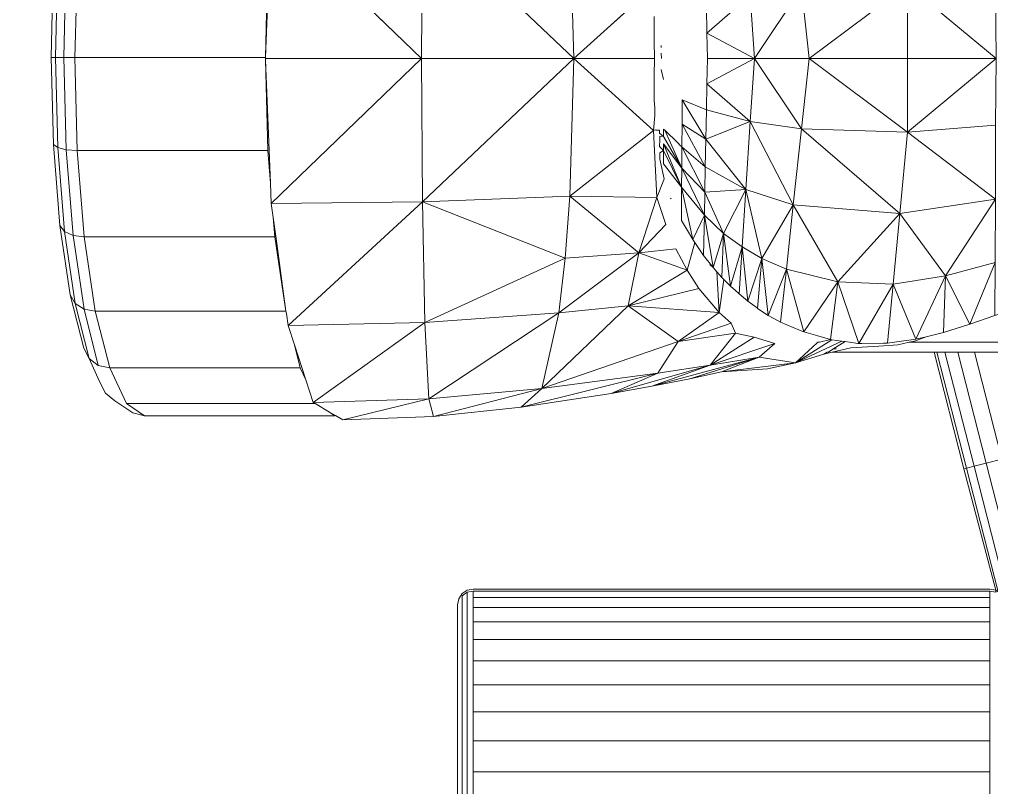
# Model space of a CAD drawing. Header units: centimetres. Extents: x -48696 to 156237, y -5617 to 29024.
# Drawn here: x 88706.5 to 88713.12, y 12976.26 to 12981.5 of the extents above; entities that cross this region are included whole.
import ezdxf

# ---------------------------------------------------------------- set-up
doc = ezdxf.new("R2010")
doc.units = ezdxf.units.CM
doc.layers.add('Moveis', color=1, linetype='Continuous', lineweight=9)
doc.layers.add('Parede Baixa', color=5, linetype='Continuous', lineweight=50)
doc.layers.add('Piso', color=55, linetype='Continuous')

# ---------------------------------------------------------------- blocks, each defined once
blk = doc.blocks.new('o')
at = {"layer": 'Moveis'}
for p, q in [((12559.6265, 3259.6549), (12559.5928, 3260.484)), ((12559.6116, 3260.2485), (12559.6265, 3259.6549)), ((12560.9959, 3259.6551), (12560.9819, 3260.2111)), ((12557.0976, 3259.7316), (12557.0985, 3259.7198)), ((12557.0949, 3259.6499), (12557.0973, 3259.6824)), ((12559.6262, 3259.641), (12559.6265, 3259.6499)), ((12559.6265, 3259.6499), (12559.6265, 3259.6549)), ((12560.9815, 3259.0995), (12560.9959, 3259.6551)), ((12559.5943, 3258.8516), (12559.6262, 3259.641)), ((12559.6262, 3259.641), (12559.6112, 3259.0615)), ((12557.0822, 3259.5158), (12557.0985, 3259.5799)), ((12557.1416, 3259.3825), (12557.1429, 3259.4344)), ((12557.1429, 3259.4344), (12557.1431, 3259.4443)), ((12557.1393, 3259.334), (12557.1416, 3259.3825)), ((12557.1386, 3259.2842), (12557.1393, 3259.334)), ((12560.9398, 3258.5819), (12560.9815, 3259.0995)), ((12559.6112, 3259.0615), (12559.5943, 3258.8516)), ((12557.0819, 3258.8727), (12557.079, 3258.8801)), ((12559.5943, 3258.8516), (12559.5891, 3258.7229)), ((12557.034, 3258.7523), (12557.0373, 3258.7573)), ((12559.5891, 3258.7229), (12559.5767, 3258.6327)), ((12559.5581, 3258.498), (12559.5767, 3258.6327)), ((12559.5767, 3258.6327), (12559.5667, 3258.5089)), ((12560.8736, 3258.1378), (12560.9398, 3258.5819)), ((12559.5667, 3258.5089), (12559.496, 3258.0346)), ((12559.496, 3258.0346), (12559.5581, 3258.498)), ((12556.7414, 3258.285), (12556.7098, 3258.249)), ((12556.7663, 3258.3134), (12556.7414, 3258.285)), ((12556.7663, 3258.3134), (12556.7879, 3258.3331)), ((12560.7875, 3257.7974), (12560.8736, 3258.1378)), ((12559.496, 3258.0346), (12559.492, 3258.0189)), ((12559.492, 3258.0189), (12559.4814, 3257.9417)), ((12559.4814, 3257.9417), (12559.4416, 3257.8195)), ((12555.4038, 3257.8706), (12555.4803, 3257.8424)), ((12555.4803, 3257.8424), (12555.5125, 3257.8355)), ((12555.5125, 3257.8355), (12555.5848, 3257.8199)), ((12555.5848, 3257.8199), (12555.7066, 3257.8106)), ((12555.7066, 3257.8106), (12555.8866, 3257.8005)), ((12555.8866, 3257.8005), (12556.0048, 3257.7716)), ((12555.9794, 3257.7947), (12555.9824, 3257.7933)), ((12556.002, 3257.7922), (12555.9824, 3257.7933)), ((12559.3687, 3257.5958), (12559.4416, 3257.8195)), ((12559.4416, 3257.8195), (12559.404, 3257.671)), ((12560.7875, 3257.7974), (12560.7526, 3257.731)), ((12554.9713, 3257.7716), (12555.0957, 3257.7716)), ((12555.0957, 3257.7716), (12555.2026, 3257.7716)), ((12555.1638, 3257.027), (12555.3537, 3257.7716)), ((12555.2026, 3257.7716), (12555.2846, 3257.7716)), ((12555.2846, 3257.7716), (12555.3362, 3257.7716)), ((12555.3362, 3257.7716), (12555.3537, 3257.7716)), ((12555.3537, 3257.7716), (12556.0048, 3257.7716)), ((12556.0048, 3257.7716), (12556.0576, 3257.7588)), ((12556.0296, 3257.7716), (12556.0362, 3257.7716)), ((12556.0576, 3257.7588), (12556.2404, 3257.7047)), ((12560.6872, 3257.5838), (12560.7526, 3257.731)), ((12556.2404, 3257.7047), (12556.4193, 3257.666)), ((12556.4193, 3257.666), (12556.7118, 3257.6462)), ((12559.404, 3257.671), (12559.3687, 3257.5958)), ((12556.7118, 3257.6462), (12556.9156, 3257.6013)), ((12557.1581, 3257.5544), (12556.9156, 3257.6013)), ((12559.3687, 3257.5958), (12559.3212, 3257.45)), ((12557.4167, 3257.5082), (12557.1581, 3257.5544)), ((12560.6488, 3257.5098), (12560.6872, 3257.5838)), ((12557.9917, 3257.42), (12557.4167, 3257.5082)), ((12560.5881, 3257.4603), (12560.6488, 3257.5098)), ((12558.5531, 3257.3604), (12557.9917, 3257.42)), ((12559.309, 3257.443), (12559.2164, 3257.389)), ((12559.3212, 3257.45), (12559.309, 3257.443)), ((12560.4742, 3257.3839), (12560.5881, 3257.4603)), ((12559.131, 3257.3391), (12558.5531, 3257.3604)), ((12559.1797, 3257.3675), (12559.131, 3257.3391)), ((12559.1797, 3257.3675), (12559.2164, 3257.389)), ((12559.182, 3257.3659), (12559.1797, 3257.3675)), ((12559.2164, 3257.389), (12559.182, 3257.3659)), ((12559.182, 3257.3659), (12560.0237, 3257.3659)), ((12560.0237, 3257.3659), (12560.055, 3257.3659)), ((12560.055, 3257.3659), (12560.3996, 3257.3659)), ((12560.4742, 3257.3839), (12560.3996, 3257.3659)), ((12554.9603, 3256.2502), (12555.1638, 3257.027)), ((12554.9603, 3256.2502), (12554.9986, 3256.2579)), ((12554.9986, 3256.2579), (12558.2986, 3256.2579)), ((12558.2986, 3256.2579), (12558.3368, 3256.2502)), ((12558.3368, 3256.2502), (12558.3693, 3256.2285)), ((12558.3368, 3256.237), (12558.3368, 3256.1974)), ((12558.3368, 3256.1974), (12558.3368, 3256.1321)), ((12558.3693, 3256.2285), (12558.391, 3256.196)), ((12558.3693, 3256.2154), (12558.3693, 3256.1764)), ((12558.3693, 3256.1764), (12558.3693, 3256.1119)), ((12558.391, 3256.196), (12558.3986, 3256.1577)), ((12558.3368, 3256.1321), (12558.3368, 3256.0422)), ((12558.3693, 3256.1119), (12558.3693, 3256.0231)), ((12558.3986, 3252.9781), (12558.3986, 3256.1577)), ((12558.3368, 3256.0422), (12558.3368, 3255.9289)), ((12558.3693, 3256.0231), (12558.3693, 3255.9114)), ((12558.3368, 3255.9289), (12558.3368, 3255.7943)), ((12558.3693, 3255.9114), (12558.3693, 3255.7784)), ((12558.3368, 3255.7943), (12558.3368, 3255.6403)), ((12558.3693, 3255.7784), (12558.3693, 3255.6264)), ((12558.3368, 3255.6403), (12558.3368, 3255.4693)), ((12558.3693, 3255.6264), (12558.3693, 3255.4577)), ((12558.3368, 3255.4693), (12558.3368, 3255.2842)), ((12558.3693, 3255.4577), (12558.3693, 3255.2749)), ((12558.3368, 3255.2842), (12558.3368, 3255.0878)), ((12558.3693, 3255.2749), (12558.3693, 3255.081)), ((12558.3368, 3255.0878), (12558.3368, 3254.8831)), ((12558.3693, 3255.081), (12558.3693, 3254.8791))]:
    blk.add_line(p, q, dxfattribs=at)
for points, invisible_edges in [([(12560.9819, 3260.2111), (12561.0428, 3264.449), (12560.9959, 3259.6551)], 3), ([(12559.5891, 3260.5769), (12559.6265, 3259.6499), (12558.6294, 3259.6499)], 1), ([(12559.6265, 3259.6499), (12559.5891, 3260.5769), (12559.5928, 3260.484)], 13), ([(12559.6265, 3259.6499), (12559.5928, 3260.484), (12559.6265, 3259.6549)], 1), ([(12560.8292, 3260.2485), (12559.6265, 3259.6549), (12559.6116, 3260.2485)], 1), ([(12559.6265, 3259.6549), (12560.8292, 3260.2485), (12560.8441, 3259.6549)], 1), ([(12560.9004, 3260.2439), (12560.8441, 3259.6549), (12560.8292, 3260.2485)], 1), ([(12560.8441, 3259.6549), (12560.9004, 3260.2439), (12560.9152, 3259.6549)], 1), ([(12560.954, 3260.2307), (12560.9152, 3259.6549), (12560.9004, 3260.2439)], 1), ([(12560.9152, 3259.6549), (12560.954, 3260.2307), (12560.9685, 3259.655)], 1), ([(12560.9819, 3260.2111), (12560.9685, 3259.655), (12560.954, 3260.2307)], 1), ([(12560.9685, 3259.655), (12560.9819, 3260.2111), (12560.9959, 3259.6551)], 1), ([(12557.1416, 3259.9173), (12557.1459, 3260.1096), (12557.1429, 3259.8653)], 3), ([(12557.6556, 3259.6499), (12557.1429, 3259.8653), (12557.1459, 3260.1096)], 3), ([(12557.6556, 3259.6499), (12557.1427, 3259.8144), (12557.1429, 3259.8653)], 13), ([(12557.6556, 3259.6499), (12557.1417, 3259.7278), (12557.1427, 3259.8144)], 13), ([(12557.6556, 3259.6499), (12557.1412, 3259.6825), (12557.1417, 3259.7245)], 13), ([(12557.6556, 3259.6499), (12557.1417, 3259.7245), (12557.1417, 3259.7278)], 13), ([(12557.1412, 3259.6781), (12557.6556, 3259.6499), (12557.1408, 3259.6499)], 1), ([(12557.6556, 3259.6499), (12557.1412, 3259.6216), (12557.1408, 3259.6499)], 1), ([(12557.6556, 3259.6499), (12557.1412, 3259.6781), (12557.1412, 3259.6825)], 13), ([(12557.1412, 3259.6216), (12557.6556, 3259.6499), (12557.1412, 3259.6172)], 3), ([(12557.1412, 3259.6172), (12557.6556, 3259.6499), (12557.1417, 3259.5719)], 3), ([(12557.1417, 3259.5719), (12557.6556, 3259.6499), (12557.1422, 3259.5303)], 3), ([(12557.1422, 3259.5303), (12557.6556, 3259.6499), (12557.1427, 3259.4853)], 3), ([(12557.1427, 3259.4853), (12557.6556, 3259.6499), (12557.1431, 3259.4443)], 3), ([(12557.1431, 3259.4443), (12557.6556, 3259.6499), (12557.1459, 3259.1901)], 13), ([(12559.6265, 3259.6499), (12559.5891, 3258.7229), (12558.6294, 3259.6499)], 1), ([(12559.5891, 3258.7229), (12559.6265, 3259.6499), (12559.5943, 3258.8516)], 3), ([(12559.5943, 3258.8516), (12559.6265, 3259.6499), (12559.6262, 3259.641)], 1), ([(12560.8288, 3259.0615), (12559.6262, 3259.641), (12559.6265, 3259.6499)], 13), ([(12560.8288, 3259.0615), (12559.6265, 3259.6499), (12559.6265, 3259.6549)], 13), ([(12560.8288, 3259.0615), (12559.6265, 3259.6549), (12560.8441, 3259.6549)], 1), ([(12560.8441, 3259.6549), (12560.9, 3259.0662), (12560.8288, 3259.0615)], 1), ([(12560.9, 3259.0662), (12560.8441, 3259.6549), (12560.9152, 3259.6549)], 1), ([(12560.9152, 3259.6549), (12560.9536, 3259.0795), (12560.9, 3259.0662)], 1), ([(12560.9536, 3259.0795), (12560.9152, 3259.6549), (12560.9685, 3259.655)], 1), ([(12560.9685, 3259.655), (12560.9815, 3259.0995), (12560.9536, 3259.0795)], 1), ([(12560.9815, 3259.0995), (12560.9685, 3259.655), (12560.9959, 3259.6551)], 1), ([(12561.0428, 3251.4871), (12560.9815, 3259.0995), (12560.9959, 3259.6551)], 13), ([(12559.6262, 3259.641), (12560.8288, 3259.0615), (12559.6112, 3259.0615)], 1), ([(12557.1459, 3259.1901), (12557.1416, 3259.3825), (12557.1429, 3259.4344)], 13), ([(12557.1459, 3259.1901), (12557.1429, 3259.4344), (12557.1431, 3259.4443)], 13), ([(12557.1459, 3259.1901), (12557.1393, 3259.334), (12557.1416, 3259.3825)], 13), ([(12557.1393, 3259.334), (12557.1459, 3259.1901), (12557.1386, 3259.2842)], 1), ([(12556.9663, 3258.9486), (12556.9901, 3259.1081), (12557.0748, 3259.1903)], 1), ([(12557.0748, 3259.1903), (12557.0832, 3259.1504), (12556.9663, 3258.9486)], 1), ([(12557.0832, 3259.1504), (12557.0748, 3259.1903), (12557.083, 3259.1984)], 1), ([(12557.1086, 3259.171), (12557.1072, 3259.1519), (12557.0832, 3259.1504)], 1), ([(12557.1072, 3259.1519), (12557.1086, 3259.171), (12557.1074, 3259.1292)], 3), ([(12557.1074, 3259.1292), (12557.1086, 3259.171), (12557.1078, 3259.0872)], 3), ([(12557.1323, 3259.1902), (12557.1086, 3259.171), (12557.1083, 3259.1902)], 1), ([(12557.1252, 3258.7613), (12557.1323, 3259.1902), (12557.1459, 3259.1901)], 3), ([(12557.1459, 3259.1901), (12557.1323, 3259.1902), (12557.1358, 3259.193)], 1), ([(12556.9757, 3259.0941), (12556.9663, 3258.9486), (12556.9653, 3259.084)], 1), ([(12556.9663, 3258.9486), (12556.9757, 3259.0941), (12556.9901, 3259.1081)], 13), ([(12557.1078, 3259.0872), (12557.1055, 3259.0459), (12557.0834, 3259.0621)], 1), ([(12557.1055, 3259.0459), (12557.1078, 3259.0872), (12557.1056, 3259.0049)], 3), ([(12560.9398, 3258.5819), (12560.9536, 3259.0795), (12560.9815, 3259.0995)], 1), ([(12561.0428, 3251.4871), (12560.9398, 3258.5819), (12560.9815, 3259.0995)], 13), ([(12560.7842, 3258.5089), (12559.5943, 3258.8516), (12559.6112, 3259.0615)], 13), ([(12560.7842, 3258.5089), (12559.6112, 3259.0615), (12560.8288, 3259.0615)], 1), ([(12560.8288, 3259.0615), (12560.8558, 3258.5179), (12560.7842, 3258.5089)], 1), ([(12560.8558, 3258.5179), (12560.8288, 3259.0615), (12560.9, 3259.0662)], 1), ([(12560.9, 3259.0662), (12560.9104, 3258.5435), (12560.8558, 3258.5179)], 1), ([(12560.9104, 3258.5435), (12560.9, 3259.0662), (12560.9536, 3259.0795)], 1), ([(12560.9536, 3259.0795), (12560.9398, 3258.5819), (12560.9104, 3258.5435)], 1), ([(12557.1056, 3259.0049), (12557.0819, 3258.8727), (12557.079, 3258.8801)], 1), ([(12557.0819, 3258.8727), (12557.1056, 3259.0049), (12557.1252, 3258.7613)], 3), ([(12560.7842, 3258.5089), (12559.5891, 3258.7229), (12559.5943, 3258.8516)], 13), ([(12556.9671, 3258.8268), (12556.9366, 3258.5596), (12556.8964, 3258.4921)], 1), ([(12556.9366, 3258.5596), (12556.9671, 3258.8268), (12556.9686, 3258.6132)], 1), ([(12558.6236, 3258.7325), (12559.492, 3258.0189), (12559.4814, 3257.9417)], 1), ([(12559.492, 3258.0189), (12558.6236, 3258.7325), (12559.5891, 3258.7229)], 13), ([(12559.5581, 3258.498), (12559.5891, 3258.7229), (12559.5767, 3258.6327)], 1), ([(12560.7842, 3258.5089), (12559.5767, 3258.6327), (12559.5891, 3258.7229)], 13), ([(12556.8217, 3258.6475), (12556.8833, 3258.4731), (12556.8265, 3258.391)], 1), ([(12556.8833, 3258.4731), (12556.8217, 3258.6475), (12556.8964, 3258.4921)], 1), ([(12559.5767, 3258.6327), (12560.7842, 3258.5089), (12559.5667, 3258.5089)], 1), ([(12556.6986, 3258.5309), (12556.6782, 3258.2174), (12556.655, 3258.1941)], 1), ([(12556.6782, 3258.2174), (12556.6986, 3258.5309), (12556.6983, 3258.2376)], 3), ([(12556.6983, 3258.2376), (12556.6986, 3258.5309), (12556.7098, 3258.249)], 1), ([(12556.7663, 3258.3134), (12556.7098, 3258.249), (12556.6986, 3258.5309)], 1), ([(12560.8419, 3258.0836), (12560.8558, 3258.5179), (12560.9104, 3258.5435)], 1), ([(12560.9104, 3258.5435), (12560.8736, 3258.1378), (12560.8419, 3258.0836)], 1), ([(12560.8736, 3258.1378), (12560.9104, 3258.5435), (12560.9398, 3258.5819)], 1), ([(12561.0428, 3251.4871), (12560.8736, 3258.1378), (12560.9398, 3258.5819)], 13), ([(12556.8567, 3258.1784), (12556.8265, 3258.391), (12556.8833, 3258.4731)], 13), ([(12556.8567, 3258.1784), (12556.8833, 3258.4731), (12556.9328, 3258.2971)], 1), ([(12559.492, 3258.0189), (12559.5581, 3258.498), (12559.496, 3258.0346)], 1), ([(12559.5667, 3258.5089), (12560.7136, 3258.0346), (12559.496, 3258.0346)], 1), ([(12560.7136, 3258.0346), (12559.5667, 3258.5089), (12560.7842, 3258.5089)], 1), ([(12560.7842, 3258.5089), (12560.7857, 3258.0473), (12560.7136, 3258.0346)], 1), ([(12560.7857, 3258.0473), (12560.7842, 3258.5089), (12560.8558, 3258.5179)], 1), ([(12560.8558, 3258.5179), (12560.8419, 3258.0836), (12560.7857, 3258.0473)], 1), ([(12556.655, 3258.1941), (12556.6, 3258.145), (12556.5806, 3258.4451)], 1), ([(12556.5432, 3258.0983), (12556.482, 3258.0522), (12556.4539, 3258.3705)], 1), ([(12556.8567, 3258.1784), (12556.7663, 3258.3134), (12556.8265, 3258.391)], 13), ([(12556.2981, 3258.3025), (12556.215, 3257.9134), (12556.1859, 3257.9012)], 1), ([(12556.215, 3257.9134), (12556.2981, 3258.3025), (12556.2541, 3257.93)], 3), ([(12556.2541, 3257.93), (12556.2981, 3258.3025), (12556.3346, 3257.9639)], 1), ([(12556.2981, 3258.3025), (12556.3813, 3257.9896), (12556.3346, 3257.9639)], 3), ([(12556.3813, 3257.9896), (12556.2981, 3258.3025), (12556.4135, 3258.0073)], 1), ([(12556.7098, 3258.249), (12556.7663, 3258.3134), (12556.7414, 3258.285)], 1), ([(12556.7277, 3258.0247), (12556.7098, 3258.249), (12556.7414, 3258.285)], 1), ([(12556.7414, 3258.285), (12556.8567, 3258.1784), (12556.7277, 3258.0247)], 1), ([(12556.8567, 3258.1784), (12556.7414, 3258.285), (12556.7663, 3258.3134)], 13), ([(12555.2809, 3258.2606), (12555.4038, 3257.8706), (12555.2938, 3257.8971)], 1), ([(12555.4038, 3257.8706), (12555.2809, 3258.2606), (12555.47, 3257.8546)], 1), ([(12555.9692, 3258.2218), (12555.8419, 3257.8281), (12555.8341, 3257.827)], 1), ([(12555.8419, 3257.8281), (12555.9692, 3258.2218), (12555.8946, 3257.8355)], 3), ([(12555.8946, 3257.8355), (12555.9692, 3258.2218), (12555.9232, 3257.8395)], 3), ([(12555.9232, 3257.8395), (12555.9692, 3258.2218), (12555.9443, 3257.8425)], 3), ([(12555.9443, 3257.8425), (12555.9692, 3258.2218), (12556.0074, 3257.8514)], 3), ([(12556.0074, 3257.8514), (12555.9692, 3258.2218), (12556.0153, 3257.8526)], 1), ([(12555.9692, 3258.2218), (12556.0961, 3257.8756), (12556.0153, 3257.8526)], 1), ([(12556.0961, 3257.8756), (12555.9692, 3258.2218), (12556.1859, 3257.9012)], 1), ([(12556.7098, 3258.249), (12556.7277, 3258.0247), (12556.6983, 3258.2376)], 1), ([(12555.6153, 3258.2078), (12555.6063, 3257.8355), (12555.47, 3257.8546)], 1), ([(12555.6063, 3257.8355), (12555.6153, 3258.2078), (12555.651, 3257.8292)], 1), ([(12555.8341, 3257.827), (12555.651, 3257.8292), (12555.6153, 3258.2078)], 1), ([(12556.6, 3258.145), (12556.655, 3258.1941), (12556.6228, 3258.1654)], 1), ([(12556.482, 3258.0522), (12556.5432, 3258.0983), (12556.485, 3258.0545)], 3), ([(12556.485, 3258.0545), (12556.5432, 3258.0983), (12556.5146, 3258.0767)], 1), ([(12560.7875, 3257.7974), (12560.8419, 3258.0836), (12560.8736, 3258.1378)], 1), ([(12561.0428, 3251.4871), (12560.7875, 3257.7974), (12560.8736, 3258.1378)], 13), ([(12560.6215, 3257.671), (12559.492, 3258.0189), (12559.496, 3258.0346)], 13), ([(12560.6215, 3257.671), (12559.496, 3258.0346), (12560.7136, 3258.0346)], 1), ([(12560.7136, 3258.0346), (12560.6944, 3257.6866), (12560.6215, 3257.671)], 1), ([(12560.6944, 3257.6866), (12560.7136, 3258.0346), (12560.7857, 3258.0473)], 1), ([(12560.7857, 3258.0473), (12560.7526, 3257.731), (12560.6944, 3257.6866)], 1), ([(12560.7526, 3257.731), (12560.7857, 3258.0473), (12560.8419, 3258.0836)], 1), ([(12560.8419, 3258.0836), (12560.7875, 3257.7974), (12560.7526, 3257.731)], 1), ([(12555.1252, 3257.9503), (12554.916, 3258.0228), (12554.9651, 3258.0063)], 1), ([(12556.3346, 3257.9639), (12556.3813, 3257.9896), (12556.3728, 3257.9849)], 1), ([(12560.6215, 3257.671), (12559.4814, 3257.9417), (12559.492, 3258.0189)], 13), ([(12552.0413, 3257.8355), (12555.1252, 3257.9503), (12555.2938, 3257.8971)], 13), ([(12558.6071, 3257.9621), (12559.3687, 3257.5958), (12559.3212, 3257.45)], 1), ([(12559.3687, 3257.5958), (12558.6071, 3257.9621), (12559.4416, 3257.8195)], 3), ([(12559.4416, 3257.8195), (12558.6071, 3257.9621), (12559.4814, 3257.9417)], 1), ([(12560.6215, 3257.671), (12559.4416, 3257.8195), (12559.4814, 3257.9417)], 13), ([(12555.4803, 3257.8424), (12555.2938, 3257.8971), (12555.4038, 3257.8706)], 1), ([(12556.0153, 3257.8526), (12556.2404, 3257.7047), (12556.0074, 3257.8514)], 1), ([(12556.2404, 3257.7047), (12556.0153, 3257.8526), (12556.0872, 3257.8355)], 13), ([(12556.9893, 3257.8407), (12556.7845, 3257.6889), (12556.6234, 3257.8928)], 1), ([(12552.0413, 3257.8355), (12555.4803, 3257.8424), (12555.5125, 3257.8355)], 1), ([(12552.0413, 3257.7716), (12555.5125, 3257.8355), (12554.3217, 3257.7716)], 3), ([(12554.3217, 3257.7716), (12555.5125, 3257.8355), (12554.3393, 3257.7716)], 3), ([(12554.3393, 3257.7716), (12555.5125, 3257.8355), (12554.3908, 3257.7716)], 3), ([(12554.3908, 3257.7716), (12555.5125, 3257.8355), (12554.4728, 3257.7716)], 3), ([(12554.4728, 3257.7716), (12555.5125, 3257.8355), (12554.5797, 3257.7716)], 3), ([(12554.5797, 3257.7716), (12555.5125, 3257.8355), (12554.7042, 3257.7716)], 3), ([(12554.7042, 3257.7716), (12555.5125, 3257.8355), (12554.8377, 3257.7716)], 3), ([(12554.8377, 3257.7716), (12555.5125, 3257.8355), (12554.9713, 3257.7716)], 3), ([(12554.9713, 3257.7716), (12555.5125, 3257.8355), (12555.0957, 3257.7716)], 3), ([(12555.0957, 3257.7716), (12555.5125, 3257.8355), (12555.2026, 3257.7716)], 3), ([(12555.2026, 3257.7716), (12555.5125, 3257.8355), (12555.2846, 3257.7716)], 3), ([(12555.2846, 3257.7716), (12555.5125, 3257.8355), (12555.3362, 3257.7716)], 3), ([(12555.3362, 3257.7716), (12555.5125, 3257.8355), (12555.3537, 3257.7716)], 3), ([(12555.3537, 3257.7716), (12555.5125, 3257.8355), (12555.5848, 3257.8199)], 13), ([(12555.3537, 3257.7716), (12555.5848, 3257.8199), (12556.0048, 3257.7716)], 3), ([(12556.0048, 3257.7716), (12555.5848, 3257.8199), (12555.7066, 3257.8106)], 13), ([(12555.651, 3257.8292), (12555.8341, 3257.827), (12555.6777, 3257.8289)], 3), ([(12555.6777, 3257.8289), (12555.8341, 3257.827), (12555.8157, 3257.8272)], 1), ([(12556.0048, 3257.7716), (12555.7066, 3257.8106), (12555.8866, 3257.8005)], 1), ([(12555.9443, 3257.8425), (12556.002, 3257.7922), (12555.9232, 3257.8395)], 1), ([(12556.002, 3257.7922), (12555.9443, 3257.8425), (12556.2404, 3257.7047)], 13), ([(12556.002, 3257.7922), (12556.0362, 3257.7716), (12556.0296, 3257.7716)], 1), ([(12556.2404, 3257.7047), (12556.0872, 3257.8355), (12556.101, 3257.8308)], 3), ([(12556.101, 3257.8308), (12556.0872, 3257.8355), (12556.099, 3257.8355)], 1), ([(12556.7845, 3257.6889), (12556.9893, 3257.8407), (12557.1187, 3257.6374)], 1), ([(12559.4416, 3257.8195), (12560.6215, 3257.671), (12559.404, 3257.671)], 1), ([(12561.0428, 3251.4871), (12560.7526, 3257.731), (12560.7875, 3257.7974)], 13), ([(12554.9215, 3257.0888), (12554.9713, 3257.7716), (12555.0957, 3257.7716)], 1), ([(12555.0957, 3257.7716), (12555.0219, 3257.0632), (12554.9215, 3257.0888)], 1), ([(12555.0219, 3257.0632), (12555.0957, 3257.7716), (12555.2026, 3257.7716)], 1), ([(12555.2026, 3257.7716), (12555.0988, 3257.0435), (12555.0219, 3257.0632)], 1), ([(12555.0988, 3257.0435), (12555.2026, 3257.7716), (12555.2846, 3257.7716)], 1), ([(12555.2846, 3257.7716), (12555.1472, 3257.0312), (12555.0988, 3257.0435)], 1), ([(12555.1472, 3257.0312), (12555.2846, 3257.7716), (12555.3362, 3257.7716)], 1), ([(12555.3362, 3257.7716), (12555.1638, 3257.027), (12555.1472, 3257.0312)], 1), ([(12558.2986, 3256.2579), (12555.1638, 3257.027), (12555.3537, 3257.7716)], 13), ([(12558.2986, 3256.2579), (12555.1638, 3257.027), (12555.3537, 3257.7716)], 13), ([(12558.2986, 3256.2579), (12555.1638, 3257.027), (12555.3537, 3257.7716)], 13), ([(12558.2986, 3256.2579), (12555.1638, 3257.027), (12555.3537, 3257.7716)], 13), ([(12558.2986, 3256.2579), (12555.1638, 3257.027), (12555.3537, 3257.7716)], 13), ([(12555.1638, 3257.027), (12555.3362, 3257.7716), (12555.3537, 3257.7716)], 1), ([(12558.2986, 3256.2579), (12555.3537, 3257.7716), (12556.0048, 3257.7716)], 13), ([(12558.2986, 3256.2579), (12555.3537, 3257.7716), (12556.0048, 3257.7716)], 13), ([(12558.2986, 3256.2579), (12555.3537, 3257.7716), (12556.0048, 3257.7716)], 13), ([(12558.2986, 3256.2579), (12555.3537, 3257.7716), (12556.0048, 3257.7716)], 13), ([(12558.2986, 3256.2579), (12555.3537, 3257.7716), (12556.0048, 3257.7716)], 13), ([(12558.2986, 3256.2579), (12556.0048, 3257.7716), (12556.0576, 3257.7588)], 13), ([(12558.2986, 3256.2579), (12556.0048, 3257.7716), (12556.0576, 3257.7588)], 13), ([(12558.2986, 3256.2579), (12556.0048, 3257.7716), (12556.0576, 3257.7588)], 13), ([(12558.2986, 3256.2579), (12556.0048, 3257.7716), (12556.0576, 3257.7588)], 13), ([(12558.2986, 3256.2579), (12556.0048, 3257.7716), (12556.0576, 3257.7588)], 13), ([(12556.0362, 3257.7716), (12556.2404, 3257.7047), (12556.0576, 3257.7588)], 1), ([(12558.2986, 3256.2579), (12556.0576, 3257.7588), (12556.2404, 3257.7047)], 13), ([(12558.2986, 3256.2579), (12556.0576, 3257.7588), (12556.2404, 3257.7047)], 13), ([(12558.2986, 3256.2579), (12556.0576, 3257.7588), (12556.2404, 3257.7047)], 13), ([(12558.2986, 3256.2579), (12556.0576, 3257.7588), (12556.2404, 3257.7047)], 13), ([(12558.2986, 3256.2579), (12556.0576, 3257.7588), (12556.2404, 3257.7047)], 13), ([(12561.0428, 3251.4871), (12560.6872, 3257.5838), (12560.7526, 3257.731)], 13), ([(12558.2986, 3256.2579), (12556.2404, 3257.7047), (12556.4193, 3257.666)], 13), ([(12558.2986, 3256.2579), (12556.2404, 3257.7047), (12556.4193, 3257.666)], 13), ([(12558.2986, 3256.2579), (12556.2404, 3257.7047), (12556.4193, 3257.666)], 13), ([(12558.2986, 3256.2579), (12556.2404, 3257.7047), (12556.4193, 3257.666)], 13), ([(12558.2986, 3256.2579), (12556.2404, 3257.7047), (12556.4193, 3257.666)], 13), ([(12558.2986, 3256.2579), (12556.4193, 3257.666), (12556.7118, 3257.6462)], 13), ([(12558.2986, 3256.2579), (12556.4193, 3257.666), (12556.7118, 3257.6462)], 13), ([(12558.2986, 3256.2579), (12556.4193, 3257.666), (12556.7118, 3257.6462)], 13), ([(12558.2986, 3256.2579), (12556.4193, 3257.666), (12556.7118, 3257.6462)], 13), ([(12558.2986, 3256.2579), (12556.4193, 3257.666), (12556.7118, 3257.6462)], 13), ([(12560.5145, 3257.443), (12559.3687, 3257.5958), (12559.404, 3257.671)], 13), ([(12560.5145, 3257.443), (12559.404, 3257.671), (12560.6215, 3257.671)], 1), ([(12558.2986, 3256.2579), (12556.7118, 3257.6462), (12556.9156, 3257.6013)], 13), ([(12558.2986, 3256.2579), (12556.7118, 3257.6462), (12556.9156, 3257.6013)], 13), ([(12558.2986, 3256.2579), (12556.7118, 3257.6462), (12556.9156, 3257.6013)], 13), ([(12558.2986, 3256.2579), (12556.7118, 3257.6462), (12556.9156, 3257.6013)], 13), ([(12558.2986, 3256.2579), (12556.7118, 3257.6462), (12556.9156, 3257.6013)], 13), ([(12558.2986, 3256.2579), (12556.9156, 3257.6013), (12557.1581, 3257.5544)], 13), ([(12558.2986, 3256.2579), (12556.9156, 3257.6013), (12557.1581, 3257.5544)], 13), ([(12558.2986, 3256.2579), (12556.9156, 3257.6013), (12557.1581, 3257.5544)], 13), ([(12558.2986, 3256.2579), (12556.9156, 3257.6013), (12557.1581, 3257.5544)], 13), ([(12558.2986, 3256.2579), (12556.9156, 3257.6013), (12557.1581, 3257.5544)], 13), ([(12560.5145, 3257.443), (12559.3212, 3257.45), (12559.3687, 3257.5958)], 13), ([(12558.2986, 3256.2579), (12557.1581, 3257.5544), (12557.4167, 3257.5082)], 13), ([(12558.2986, 3256.2579), (12557.1581, 3257.5544), (12557.4167, 3257.5082)], 13), ([(12558.2986, 3256.2579), (12557.1581, 3257.5544), (12557.4167, 3257.5082)], 13), ([(12558.2986, 3256.2579), (12557.1581, 3257.5544), (12557.4167, 3257.5082)], 13), ([(12558.2986, 3256.2579), (12557.1581, 3257.5544), (12557.4167, 3257.5082)], 13), ([(12561.0428, 3251.4871), (12560.6488, 3257.5098), (12560.6872, 3257.5838)], 13), ([(12558.2986, 3256.2579), (12557.4167, 3257.5082), (12557.9917, 3257.42)], 13), ([(12558.2986, 3256.2579), (12557.4167, 3257.5082), (12557.9917, 3257.42)], 13), ([(12558.2986, 3256.2579), (12557.4167, 3257.5082), (12557.9917, 3257.42)], 13), ([(12558.2986, 3256.2579), (12557.4167, 3257.5082), (12557.9917, 3257.42)], 13), ([(12558.2986, 3256.2579), (12557.4167, 3257.5082), (12557.9917, 3257.42)], 13), ([(12558.5825, 3257.473), (12559.1797, 3257.3675), (12559.131, 3257.3391)], 1), ([(12559.1797, 3257.3675), (12558.5825, 3257.473), (12559.2164, 3257.389)], 3), ([(12559.2164, 3257.389), (12558.5825, 3257.473), (12559.3212, 3257.45)], 13), ([(12561.0428, 3251.4871), (12560.5881, 3257.4603), (12560.6488, 3257.5098)], 13), ([(12558.2986, 3256.2579), (12557.9917, 3257.42), (12558.5531, 3257.3604)], 13), ([(12558.2986, 3256.2579), (12557.9917, 3257.42), (12558.5531, 3257.3604)], 13), ([(12558.2986, 3256.2579), (12557.9917, 3257.42), (12558.5531, 3257.3604)], 13), ([(12558.2986, 3256.2579), (12557.9917, 3257.42), (12558.5531, 3257.3604)], 13), ([(12558.2986, 3256.2579), (12557.9917, 3257.42), (12558.5531, 3257.3604)], 13), ([(12559.2164, 3257.389), (12559.3212, 3257.45), (12559.309, 3257.443)], 1), ([(12560.0237, 3257.3659), (12559.2164, 3257.389), (12559.309, 3257.443)], 13), ([(12559.3212, 3257.45), (12560.5145, 3257.443), (12559.309, 3257.443)], 1), ([(12560.0237, 3257.3659), (12559.309, 3257.443), (12560.5145, 3257.443)], 13), ([(12560.0237, 3257.3659), (12560.5145, 3257.443), (12560.055, 3257.3659)], 3), ([(12560.055, 3257.3659), (12560.5145, 3257.443), (12560.3996, 3257.3659)], 1), ([(12561.0428, 3251.4871), (12560.4742, 3257.3839), (12560.5881, 3257.4603)], 13), ([(12558.2986, 3256.2579), (12558.5531, 3257.3604), (12558.3368, 3256.2502)], 3), ([(12558.2986, 3256.2579), (12558.5531, 3257.3604), (12558.3368, 3256.2502)], 3), ([(12558.2986, 3256.2579), (12558.5531, 3257.3604), (12558.3368, 3256.2502)], 3), ([(12558.2986, 3256.2579), (12558.5531, 3257.3604), (12558.3368, 3256.2502)], 3), ([(12558.2986, 3256.2579), (12558.5531, 3257.3604), (12558.3368, 3256.2502)], 3), ([(12558.3368, 3256.2502), (12558.5531, 3257.3604), (12558.3693, 3256.2285)], 3), ([(12558.3368, 3256.2502), (12558.5531, 3257.3604), (12558.3693, 3256.2285)], 3), ([(12558.3368, 3256.2502), (12558.5531, 3257.3604), (12558.3693, 3256.2285)], 3), ([(12558.3368, 3256.2502), (12558.5531, 3257.3604), (12558.3693, 3256.2285)], 3), ([(12558.3368, 3256.2502), (12558.5531, 3257.3604), (12558.3693, 3256.2285)], 3), ([(12558.3693, 3256.2285), (12558.5531, 3257.3604), (12558.391, 3256.196)], 3), ([(12558.3693, 3256.2285), (12558.5531, 3257.3604), (12558.391, 3256.196)], 3), ([(12558.3693, 3256.2285), (12558.5531, 3257.3604), (12558.391, 3256.196)], 3), ([(12558.3693, 3256.2285), (12558.5531, 3257.3604), (12558.391, 3256.196)], 3), ([(12558.3693, 3256.2285), (12558.5531, 3257.3604), (12558.391, 3256.196)], 3), ([(12558.391, 3256.196), (12558.5531, 3257.3604), (12558.3986, 3256.1577)], 3), ([(12558.391, 3256.196), (12558.5531, 3257.3604), (12558.3986, 3256.1577)], 3), ([(12558.391, 3256.196), (12558.5531, 3257.3604), (12558.3986, 3256.1577)], 3), ([(12558.391, 3256.196), (12558.5531, 3257.3604), (12558.3986, 3256.1577)], 3), ([(12558.391, 3256.196), (12558.5531, 3257.3604), (12558.3986, 3256.1577)], 3), ([(12560.0237, 3250.4681), (12558.5531, 3257.3604), (12559.131, 3257.3391)], 13), ([(12560.0237, 3250.4681), (12558.5531, 3257.3604), (12559.131, 3257.3391)], 13), ([(12560.0237, 3250.4681), (12558.5531, 3257.3604), (12559.131, 3257.3391)], 13), ([(12560.0237, 3250.4681), (12558.5531, 3257.3604), (12559.131, 3257.3391)], 13), ([(12560.0237, 3250.4681), (12558.5531, 3257.3604), (12559.131, 3257.3391)], 13), ([(12560.0237, 3250.4681), (12559.131, 3257.3391), (12559.1797, 3257.3675)], 13), ([(12560.0237, 3250.4681), (12559.131, 3257.3391), (12559.1797, 3257.3675)], 13), ([(12560.0237, 3250.4681), (12559.131, 3257.3391), (12559.1797, 3257.3675)], 13), ([(12560.0237, 3250.4681), (12559.131, 3257.3391), (12559.1797, 3257.3675)], 13), ([(12560.0237, 3250.4681), (12559.131, 3257.3391), (12559.1797, 3257.3675)], 13), ([(12560.0237, 3250.4681), (12559.1797, 3257.3675), (12559.182, 3257.3659)], 13), ([(12560.0237, 3250.4681), (12559.1797, 3257.3675), (12559.182, 3257.3659)], 13), ([(12560.0237, 3250.4681), (12559.1797, 3257.3675), (12559.182, 3257.3659)], 13), ([(12560.0237, 3250.4681), (12559.1797, 3257.3675), (12559.182, 3257.3659)], 13), ([(12560.0237, 3250.4681), (12559.1797, 3257.3675), (12559.182, 3257.3659)], 13), ([(12559.2164, 3257.389), (12560.0237, 3257.3659), (12559.182, 3257.3659)], 1), ([(12561.0428, 3251.4871), (12560.3996, 3257.3659), (12560.4742, 3257.3839)], 13), ([(12554.7781, 3256.1079), (12554.9215, 3257.0888), (12555.0219, 3257.0632)], 1), ([(12555.0219, 3257.0632), (12554.8486, 3256.1079), (12554.7781, 3256.1079)], 1), ([(12554.8486, 3256.1079), (12555.0219, 3257.0632), (12554.8486, 3256.0957)], 3), ([(12554.8486, 3256.0957), (12555.0219, 3257.0632), (12554.8486, 3256.0595)], 3), ([(12554.8486, 3256.0595), (12555.0219, 3257.0632), (12555.0988, 3257.0435)], 1), ([(12555.0988, 3257.0435), (12554.8486, 3255.9997), (12554.8486, 3256.0595)], 1), ([(12554.9062, 3256.196), (12555.0988, 3257.0435), (12554.9279, 3256.2285)], 3), ([(12554.9279, 3256.2285), (12555.0988, 3257.0435), (12554.9455, 3256.2403)], 3), ([(12554.9455, 3256.2403), (12555.0988, 3257.0435), (12555.1472, 3257.0312)], 1), ([(12555.1472, 3257.0312), (12554.9603, 3256.2502), (12554.9455, 3256.2403)], 1), ([(12554.9603, 3256.2502), (12555.1472, 3257.0312), (12555.1638, 3257.027)], 1), ([(12555.1638, 3257.027), (12554.9986, 3256.2579), (12554.9603, 3256.2502)], 1), ([(12555.1638, 3257.027), (12554.9986, 3256.2579), (12554.9603, 3256.2502)], 1), ([(12555.1638, 3257.027), (12554.9986, 3256.2579), (12554.9603, 3256.2502)], 1), ([(12555.1638, 3257.027), (12554.9986, 3256.2579), (12554.9603, 3256.2502)], 1), ([(12555.1638, 3257.027), (12554.9986, 3256.2579), (12554.9603, 3256.2502)], 1), ([(12554.9986, 3256.2579), (12555.1638, 3257.027), (12558.2986, 3256.2579)], 3), ([(12554.9986, 3256.2579), (12555.1638, 3257.027), (12558.2986, 3256.2579)], 3), ([(12554.9986, 3256.2579), (12555.1638, 3257.027), (12558.2986, 3256.2579)], 3), ([(12554.9986, 3256.2579), (12555.1638, 3257.027), (12558.2986, 3256.2579)], 3), ([(12554.9986, 3256.2579), (12555.1638, 3257.027), (12558.2986, 3256.2579)], 3), ([(12554.9986, 3256.2579), (12554.9603, 3256.237), (12554.9603, 3256.2502)], 1), ([(12554.9603, 3256.237), (12554.9986, 3256.2579), (12554.9986, 3256.2446)], 3), ([(12554.9986, 3256.2446), (12554.9986, 3256.2579), (12558.2986, 3256.2579)], 13), ([(12554.9986, 3256.2446), (12558.2986, 3256.2579), (12558.2986, 3256.2446)], 3), ([(12558.2986, 3256.2446), (12554.9986, 3256.2048), (12554.9986, 3256.2446)], 1), ([(12554.9986, 3256.2048), (12558.2986, 3256.2446), (12558.2986, 3256.2048)], 1), ([(12558.2986, 3256.2446), (12558.2986, 3256.2579), (12558.3368, 3256.2502)], 13), ([(12558.2986, 3256.2446), (12558.3368, 3256.2502), (12558.3368, 3256.237)], 3), ([(12558.3368, 3256.237), (12558.3368, 3256.2502), (12558.3693, 3256.2285)], 13), ([(12558.3368, 3256.237), (12558.3693, 3256.2285), (12558.3693, 3256.2154)], 3), ([(12558.2986, 3256.2048), (12554.9986, 3256.1392), (12554.9986, 3256.2048)], 1), ([(12554.9986, 3256.1392), (12558.2986, 3256.2048), (12558.2986, 3256.1392)], 1), ([(12558.3693, 3256.2154), (12558.3693, 3256.2285), (12558.391, 3256.196)], 13), ([(12558.3693, 3256.2154), (12558.391, 3256.196), (12558.3693, 3256.1764)], 3), ([(12558.3693, 3256.1764), (12558.391, 3256.196), (12558.3693, 3256.1119)], 3), ([(12558.3693, 3256.1119), (12558.391, 3256.196), (12558.3693, 3256.0231)], 3), ([(12558.3693, 3256.0231), (12558.391, 3256.196), (12558.3693, 3255.9114)], 3), ([(12558.3693, 3255.081), (12558.391, 3256.196), (12558.3693, 3254.8791)], 3), ([(12558.3693, 3253.5093), (12558.391, 3256.196), (12558.3693, 3253.3573)], 3), ([(12558.391, 3252.9397), (12558.391, 3256.196), (12558.3986, 3252.9781)], 3), ([(12558.3986, 3252.9781), (12558.391, 3256.196), (12558.3986, 3256.1577)], 1), ([(12558.2986, 3256.1392), (12554.9986, 3256.0488), (12554.9986, 3256.1392)], 1), ([(12554.9986, 3256.0488), (12558.2986, 3256.1392), (12558.2986, 3256.0488)], 1), ([(12560.0237, 3250.4681), (12558.3986, 3252.9781), (12558.3986, 3256.1577)], 13), ([(12560.0237, 3250.4681), (12558.3986, 3252.9781), (12558.3986, 3256.1577)], 13), ([(12560.0237, 3250.4681), (12558.3986, 3252.9781), (12558.3986, 3256.1577)], 13), ([(12560.0237, 3250.4681), (12558.3986, 3252.9781), (12558.3986, 3256.1577)], 13), ([(12560.0237, 3250.4681), (12558.3986, 3252.9781), (12558.3986, 3256.1577)], 13), ([(12558.2986, 3256.0488), (12554.9986, 3255.9351), (12554.9986, 3256.0488)], 1), ([(12554.9986, 3255.9351), (12558.2986, 3256.0488), (12558.2986, 3255.9351)], 1), ([(12554.9986, 3255.9351), (12558.2986, 3255.7998), (12554.9986, 3255.7998)], 1), ([(12558.2986, 3255.7998), (12554.9986, 3255.9351), (12558.2986, 3255.9351)], 1), ([(12558.3693, 3255.2749), (12558.3693, 3255.7784), (12558.3693, 3255.9114)], 13), ([(12558.3693, 3255.2749), (12558.3693, 3255.9114), (12558.3693, 3255.081)], 3), ([(12558.2986, 3255.7998), (12554.9986, 3255.6451), (12554.9986, 3255.7998)], 1), ([(12554.9986, 3255.6451), (12558.2986, 3255.7998), (12558.2986, 3255.6451)], 1), ([(12558.3693, 3255.7784), (12558.3693, 3255.4577), (12558.3693, 3255.6264)], 1), ([(12558.3693, 3255.4577), (12558.3693, 3255.7784), (12558.3693, 3255.2749)], 3), ([(12558.2986, 3255.6451), (12554.9986, 3255.4734), (12554.9986, 3255.6451)], 1), ([(12554.9986, 3255.4734), (12558.2986, 3255.6451), (12558.2986, 3255.4734)], 1), ([(12558.2986, 3255.4734), (12554.9986, 3255.2874), (12554.9986, 3255.4734)], 1), ([(12554.9986, 3255.2874), (12558.2986, 3255.4734), (12558.2986, 3255.2874)], 1), ([(12558.2986, 3255.2874), (12554.9986, 3255.0901), (12554.9986, 3255.2874)], 1), ([(12554.9986, 3255.0901), (12558.2986, 3255.2874), (12558.2986, 3255.0901)], 1), ([(12558.2986, 3255.0901), (12554.9986, 3254.8846), (12554.9986, 3255.0901)], 1), ([(12554.9986, 3254.8846), (12558.2986, 3255.0901), (12558.2986, 3254.8846)], 1)]:
    blk.add_3dface(points, dxfattribs=dict(at, invisible_edges=invisible_edges))
for points in [[(12559.5891, 3260.5769), (12558.6294, 3259.6499), (12558.6236, 3260.5672)], [(12557.6807, 3260.5309), (12557.6556, 3259.6499), (12557.1459, 3260.1096)], [(12558.6294, 3259.6499), (12557.6556, 3259.6499), (12558.6236, 3260.5672)], [(12558.6236, 3260.5672), (12557.6556, 3259.6499), (12557.6807, 3260.5309)], [(12555.5235, 3260.1203), (12554.9582, 3259.6499), (12554.9611, 3260.0768)], [(12555.5235, 3259.6499), (12554.9582, 3259.6499), (12555.5235, 3260.1203)], [(12556.153, 3259.6499), (12555.5235, 3259.6499), (12555.5235, 3260.1203)], [(12556.2015, 3260.1005), (12556.153, 3259.6499), (12555.5235, 3260.1203)], [(12556.5022, 3259.6499), (12556.153, 3259.6499), (12556.2015, 3260.1005)], [(12556.5286, 3260.0535), (12556.5022, 3259.6499), (12556.2015, 3260.1005)], [(12556.8061, 3259.8119), (12556.5022, 3259.6499), (12556.5286, 3260.0535)], [(12556.8092, 3259.978), (12556.8061, 3259.8119), (12556.5286, 3260.0535)], [(12556.8061, 3259.8119), (12556.8029, 3259.6499), (12556.5022, 3259.6499)], [(12555.5235, 3259.1794), (12554.9611, 3259.2229), (12554.9582, 3259.6499)], [(12555.5235, 3259.1794), (12554.9582, 3259.6499), (12555.5235, 3259.6499)], [(12556.153, 3259.6499), (12555.5235, 3259.1794), (12555.5235, 3259.6499)], [(12556.2015, 3259.1992), (12555.5235, 3259.1794), (12556.153, 3259.6499)], [(12556.5022, 3259.6499), (12556.2015, 3259.1992), (12556.153, 3259.6499)], [(12556.5286, 3259.2462), (12556.2015, 3259.1992), (12556.5022, 3259.6499)], [(12556.8061, 3259.4878), (12556.5286, 3259.2462), (12556.5022, 3259.6499)], [(12556.8061, 3259.4878), (12556.5022, 3259.6499), (12556.8029, 3259.6499)], [(12557.6807, 3258.7688), (12557.1459, 3259.1901), (12557.6556, 3259.6499)], [(12558.6294, 3259.6499), (12558.6236, 3258.7325), (12557.6556, 3259.6499)], [(12558.6236, 3258.7325), (12557.6807, 3258.7688), (12557.6556, 3259.6499)], [(12559.5891, 3258.7229), (12558.6236, 3258.7325), (12558.6294, 3259.6499)], [(12556.8092, 3259.3217), (12556.5286, 3259.2462), (12556.8061, 3259.4878)], [(12556.9633, 3259.3852), (12556.8127, 3259.1343), (12556.8092, 3259.3217)], [(12556.9643, 3259.2304), (12556.8127, 3259.1343), (12556.9633, 3259.3852)], [(12556.8127, 3259.1343), (12556.5286, 3259.2462), (12556.8092, 3259.3217)], [(12555.5235, 3259.1794), (12554.9627, 3258.7512), (12554.9611, 3259.2229)], [(12556.5286, 3259.2462), (12556.2539, 3258.7134), (12556.2015, 3259.1992)], [(12556.5568, 3258.8111), (12556.2539, 3258.7134), (12556.5286, 3259.2462)], [(12556.8127, 3259.1343), (12556.5568, 3258.8111), (12556.5286, 3259.2462)], [(12556.9643, 3259.2304), (12556.816, 3258.9574), (12556.8127, 3259.1343)], [(12556.9653, 3259.084), (12556.816, 3258.9574), (12556.9643, 3259.2304)], [(12555.5727, 3258.6586), (12554.9627, 3258.7512), (12555.5235, 3259.1794)], [(12556.2015, 3259.1992), (12555.5727, 3258.6586), (12555.5235, 3259.1794)], [(12556.2539, 3258.7134), (12555.5727, 3258.6586), (12556.2015, 3259.1992)], [(12557.6807, 3258.7688), (12557.1252, 3258.7613), (12557.1459, 3259.1901)], [(12556.816, 3258.9574), (12556.5568, 3258.8111), (12556.8127, 3259.1343)], [(12557.0833, 3259.1049), (12556.9671, 3258.8268), (12556.9663, 3258.9486)], [(12557.0834, 3259.0621), (12556.9671, 3258.8268), (12557.0833, 3259.1049)], [(12556.9653, 3259.084), (12556.819, 3258.7941), (12556.816, 3258.9574)], [(12556.9663, 3258.9486), (12556.819, 3258.7941), (12556.9653, 3259.084)], [(12557.0836, 3258.9754), (12556.9671, 3258.8268), (12557.0834, 3259.0621)], [(12556.819, 3258.7941), (12556.5568, 3258.8111), (12556.816, 3258.9574)], [(12556.9663, 3258.9486), (12556.8217, 3258.6475), (12556.819, 3258.7941)], [(12556.9671, 3258.8268), (12556.8217, 3258.6475), (12556.9663, 3258.9486)], [(12556.5568, 3258.8111), (12556.4539, 3258.3705), (12556.2539, 3258.7134)], [(12556.5806, 3258.4451), (12556.4539, 3258.3705), (12556.5568, 3258.8111)], [(12556.819, 3258.7941), (12556.6986, 3258.5309), (12556.5568, 3258.8111)], [(12556.6986, 3258.5309), (12556.5806, 3258.4451), (12556.5568, 3258.8111)], [(12556.8217, 3258.6475), (12556.6986, 3258.5309), (12556.819, 3258.7941)], [(12556.9671, 3258.8268), (12556.8964, 3258.4921), (12556.8217, 3258.6475)], [(12555.5727, 3258.6586), (12555.2809, 3258.2606), (12554.9627, 3258.7512)], [(12555.2809, 3258.2606), (12554.964, 3258.3453), (12554.9627, 3258.7512)], [(12556.2539, 3258.7134), (12555.9692, 3258.2218), (12555.5727, 3258.6586)], [(12556.2981, 3258.3025), (12555.9692, 3258.2218), (12556.2539, 3258.7134)], [(12556.4539, 3258.3705), (12556.2981, 3258.3025), (12556.2539, 3258.7134)], [(12557.2407, 3258.408), (12557.0683, 3258.5883), (12557.1252, 3258.7613)], [(12557.6807, 3258.7688), (12557.2407, 3258.408), (12557.1252, 3258.7613)], [(12557.7112, 3258.3723), (12557.2407, 3258.408), (12557.6807, 3258.7688)], [(12558.6236, 3258.7325), (12557.7112, 3258.3723), (12557.6807, 3258.7688)], [(12558.6236, 3258.7325), (12558.6071, 3257.9621), (12557.7112, 3258.3723)], [(12559.4814, 3257.9417), (12558.6071, 3257.9621), (12558.6236, 3258.7325)], [(12555.6153, 3258.2078), (12555.2809, 3258.2606), (12555.5727, 3258.6586)], [(12555.9692, 3258.2218), (12555.6153, 3258.2078), (12555.5727, 3258.6586)], [(12556.8217, 3258.6475), (12556.7663, 3258.3134), (12556.6986, 3258.5309)], [(12556.8265, 3258.391), (12556.7663, 3258.3134), (12556.8217, 3258.6475)], [(12556.6986, 3258.5309), (12556.655, 3258.1941), (12556.5806, 3258.4451)], [(12556.5806, 3258.4451), (12556.5432, 3258.0983), (12556.4539, 3258.3705)], [(12556.6, 3258.145), (12556.5432, 3258.0983), (12556.5806, 3258.4451)], [(12557.2407, 3258.408), (12556.9328, 3258.2971), (12557.0037, 3258.4336)], [(12557.3082, 3258.0674), (12556.9328, 3258.2971), (12557.2407, 3258.408)], [(12557.7528, 3258.024), (12557.2407, 3258.408), (12557.7112, 3258.3723)], [(12557.7528, 3258.024), (12557.3082, 3258.0674), (12557.2407, 3258.408)], [(12555.1252, 3257.9503), (12554.9651, 3258.0063), (12554.964, 3258.3453)], [(12555.2809, 3258.2606), (12555.1252, 3257.9503), (12554.964, 3258.3453)], [(12556.4539, 3258.3705), (12556.4135, 3258.0073), (12556.2981, 3258.3025)], [(12556.482, 3258.0522), (12556.4135, 3258.0073), (12556.4539, 3258.3705)], [(12558.6071, 3257.9621), (12557.7528, 3258.024), (12557.7112, 3258.3723)], [(12556.2981, 3258.3025), (12556.1859, 3257.9012), (12555.9692, 3258.2218)], [(12557.3082, 3258.0674), (12556.8567, 3258.1784), (12556.9328, 3258.2971)], [(12555.2938, 3257.8971), (12555.1252, 3257.9503), (12555.2809, 3258.2606)], [(12555.6153, 3258.2078), (12555.47, 3257.8546), (12555.2809, 3258.2606)], [(12555.9692, 3258.2218), (12555.8341, 3257.827), (12555.6153, 3258.2078)], [(12557.3082, 3258.0674), (12556.7277, 3258.0247), (12556.8567, 3258.1784)], [(12557.3082, 3258.0674), (12556.9893, 3257.8407), (12556.7277, 3258.0247)], [(12557.8611, 3257.5393), (12556.9893, 3257.8407), (12557.3082, 3258.0674)], [(12557.8611, 3257.5393), (12557.3082, 3258.0674), (12557.7528, 3258.024)], [(12556.9893, 3257.8407), (12556.6505, 3257.9577), (12556.7277, 3258.0247)], [(12558.5825, 3257.473), (12557.8611, 3257.5393), (12557.7528, 3258.024)], [(12558.6071, 3257.9621), (12558.5825, 3257.473), (12557.7528, 3258.024)], [(12556.9893, 3257.8407), (12556.6234, 3257.8928), (12556.6505, 3257.9577)], [(12559.3212, 3257.45), (12558.5825, 3257.473), (12558.6071, 3257.9621)], [(12556.2404, 3257.7047), (12555.9443, 3257.8425), (12556.0074, 3257.8514)], [(12556.7845, 3257.6889), (12556.3723, 3257.8282), (12556.5037, 3257.869)], [(12556.7845, 3257.6889), (12556.5037, 3257.869), (12556.6234, 3257.8928)], [(12556.7845, 3257.6889), (12556.4727, 3257.7411), (12556.3723, 3257.8282)], [(12557.8611, 3257.5393), (12557.1187, 3257.6374), (12556.9893, 3257.8407)], [(12556.7118, 3257.6462), (12556.2404, 3257.7047), (12556.4727, 3257.7411)], [(12557.1581, 3257.5544), (12556.4727, 3257.7411), (12556.7845, 3257.6889)], [(12557.1581, 3257.5544), (12556.9156, 3257.6013), (12556.4727, 3257.7411)], [(12556.9156, 3257.6013), (12556.7118, 3257.6462), (12556.4727, 3257.7411)], [(12556.7118, 3257.6462), (12556.4193, 3257.666), (12556.2404, 3257.7047)], [(12557.4167, 3257.5082), (12556.7845, 3257.6889), (12557.1187, 3257.6374)], [(12557.4167, 3257.5082), (12557.1581, 3257.5544), (12556.7845, 3257.6889)], [(12557.9917, 3257.42), (12557.1187, 3257.6374), (12557.8611, 3257.5393)], [(12557.9917, 3257.42), (12557.4167, 3257.5082), (12557.1187, 3257.6374)], [(12558.5825, 3257.473), (12558.5531, 3257.3604), (12557.8611, 3257.5393)], [(12558.5531, 3257.3604), (12557.9917, 3257.42), (12557.8611, 3257.5393)], [(12559.131, 3257.3391), (12558.5531, 3257.3604), (12558.5825, 3257.473)]]:
    blk.add_3dface(points, dxfattribs=at)

msp = doc.modelspace()

# ---------------------------------------------------------------- hatches: boundary and pattern name
at = {"layer": 'Piso'}
h = msp.add_hatch(dxfattribs=at)
h.set_pattern_fill('ANSI37', color=256, scale=13.333333, angle=45)
h.set_pattern_definition([(90, (107309.408, -5346.1), (-42.33333, 3e-14), []), (180, (107309.408, -5346.1), (-3e-14, -42.33333), [])])
edge = h.paths.add_edge_path()
edge.add_line((88716.39943, 12987.23998), (88556.25896, 12987.11077))
edge.add_line((88556.25896, 12987.11077), (88556.18834, 12925.61088))
edge.add_line((88556.18834, 12925.61088), (88558.21646, 12925.60856))
edge.add_line((88558.21646, 12925.60856), (88558.20725, 12917.58448))
edge.add_line((88558.20725, 12917.58448), (88553.20728, 12917.6143))
edge.add_line((88553.20728, 12917.6143), (88553.16285, 12836.11431))
edge.add_line((88553.16285, 12836.11431), (88553.16228, 12835.61431))
edge.add_line((88553.16228, 12835.61431), (88556.16228, 12835.61087))
edge.add_line((88556.16228, 12835.61087), (88556.16572, 12838.61087))
edge.add_line((88556.16572, 12838.61087), (88628.66567, 12838.52762))
edge.add_line((88628.66567, 12838.52762), (88628.66969, 12842.02762))
edge.add_line((88628.66969, 12842.02762), (88625.6489, 12842.11456))
edge.add_line((88625.6489, 12842.11456), (88625.6489, 12847.76356))
edge.add_line((88625.6489, 12847.76356), (88633.63593, 12847.76356))
edge.add_line((88633.63593, 12847.76356), (88633.98104, 12847.28934))
edge.add_line((88633.98104, 12847.28934), (88633.98104, 12841.84115))
edge.add_line((88633.98104, 12841.84115), (88631.16969, 12842.02475))
edge.add_line((88631.16969, 12842.02475), (88631.16969, 12838.52475))
edge.add_line((88631.16969, 12838.52475), (88635.16572, 12838.61087))
edge.add_line((88635.16572, 12838.61087), (88635.16222, 12835.52016))
edge.add_line((88635.16222, 12835.52016), (88631.16223, 12835.52475))
edge.add_line((88631.16223, 12835.52475), (88631.15821, 12832.02475))
edge.add_line((88631.15821, 12832.02475), (88633.89964, 12832.03478))
edge.add_line((88633.89964, 12832.03478), (88633.65476, 12829.02189))
edge.add_line((88633.65476, 12829.02189), (88633.65476, 12826.39315))
edge.add_line((88633.65476, 12826.39315), (88625.92324, 12826.39315))
edge.add_line((88625.92324, 12826.39315), (88626.15477, 12829.0305))
edge.add_line((88626.15477, 12829.0305), (88626.15477, 12832.27499))
edge.add_line((88626.15477, 12832.27499), (88628.65821, 12832.02762))
edge.add_line((88628.65821, 12832.02762), (88628.66223, 12835.52762))
edge.add_line((88628.66223, 12835.52762), (88558.16227, 12835.60857))
edge.add_line((88558.16227, 12835.60857), (88558.15079, 12825.60858))
edge.add_line((88558.15079, 12825.60858), (88556.15503, 12825.60974))
edge.add_line((88556.15503, 12825.60974), (88556.15416, 12824.11087))
edge.add_line((88556.15416, 12824.11087), (88666.0803, 12824.06312))
edge.add_line((88666.0803, 12824.06312), (88666.12732, 12904.6682))
edge.add_line((88666.12732, 12904.6682), (88712.02909, 12904.6682))
edge.add_line((88712.02909, 12904.6682), (88711.9417, 12906.61073))
edge.add_line((88711.9417, 12906.61073), (88710.30697, 12907.35492))
edge.add_line((88710.30697, 12907.35492), (88710.53816, 12925.15884))
edge.add_line((88710.53816, 12925.15884), (88714.60714, 12925.106))
edge.add_line((88714.60714, 12925.106), (88713.60559, 12920.52145))
edge.add_line((88713.60559, 12920.52145), (88712.02909, 12908.9959))
edge.add_line((88712.02909, 12908.9959), (88716.23285, 12908.9959))
edge.add_line((88716.23285, 12908.9959), (88716.25083, 12939.81892))
edge.add_line((88716.25083, 12939.81892), (88711.84101, 12939.81892))
edge.add_line((88711.84101, 12939.81892), (88711.84101, 12942.10199))
edge.add_line((88711.84101, 12942.10199), (88708.89505, 12942.10199))
edge.add_line((88708.89505, 12942.10199), (88708.89505, 12926.68647))
edge.add_line((88708.89505, 12926.68647), (88657.25129, 12925.04136))
edge.add_line((88657.25129, 12925.04136), (88651.4298, 12930.31531))
edge.add_line((88651.4298, 12930.31531), (88649.66997, 12938.56428))
edge.add_line((88649.66997, 12938.56428), (88649.66997, 12964.39305))
edge.add_line((88649.66997, 12964.39305), (88662.80192, 12968.31471))
edge.add_line((88662.80192, 12968.31471), (88708.89505, 12965.64462))
edge.add_line((88708.89505, 12965.64462), (88708.89505, 12948.27545))
edge.add_line((88708.89505, 12948.27545), (88711.03168, 12948.37294))
edge.add_line((88711.03168, 12948.37294), (88711.05017, 12950.26695))
edge.add_line((88711.05017, 12950.26695), (88713.16171, 12950.24633))
edge.add_line((88713.16171, 12950.24633), (88713.17989, 12952.87539))
edge.add_line((88713.17989, 12952.87539), (88716.25798, 12952.07667))
edge.add_line((88716.25798, 12952.07667), (88716.26944, 12971.72073))
edge.add_line((88716.26944, 12971.72073), (88711.33916, 12971.72361))
edge.add_line((88711.33916, 12971.72361), (88711.33857, 12970.70377))
edge.add_line((88711.33857, 12970.70377), (88709.19612, 12971.29258))
edge.add_line((88709.19612, 12971.29258), (88706.51727, 12978.30324))
edge.add_line((88706.51727, 12978.30324), (88706.51727, 12985.34005))
edge.add_line((88706.51727, 12985.34005), (88716.27738, 12985.33436))
edge.add_line((88716.27738, 12985.33436), (88716.27849, 12987.23988))

# ---------------------------------------------------------------- block references
at = {"layer": 'Parede Baixa', "xscale": -1.066666666666667, "yscale": 1.066666666666667, "zscale": 1.066666666666667}
msp.add_blockref('o', (102105.10925, 9504.27115), dxfattribs=at)

doc.saveas('drawing.dxf')
